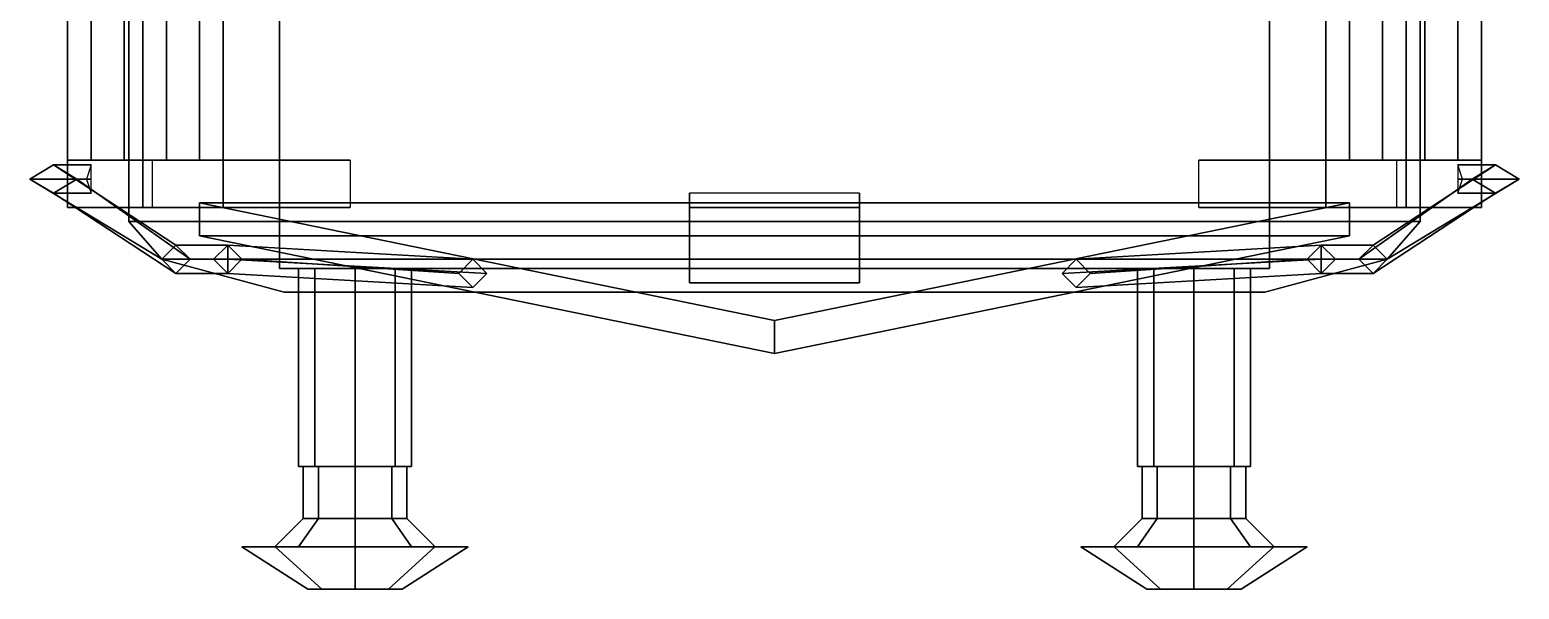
# Model space of a CAD drawing. Header units: millimetres. Extents: x -1.6 to 3, y -8.4 to 19.
# Drawn here: x -1.58 to 1.58, y -8.35 to -7.163 of the extents above; entities that cross this region are included whole.
import ezdxf

# ---------------------------------------------------------------- set-up
doc = ezdxf.new("R2010")
doc.units = ezdxf.units.MM

msp = doc.modelspace()

# ---------------------------------------------------------------- linework, layer by layer
for points in [[(1.37, -7.57, 1.87), (1.37, -5.92, 1.87), (-1.37, -5.92, 1.87), (-1.37, -7.57, 1.87)], [(-1.37, -7.57, 1.79), (-1.37, -5.92, 1.79), (1.37, -5.92, 1.79), (1.37, -7.57, 1.79)], [(-1.37, -5.92, 1.87), (-1.37, -5.92, 1.79), (-1.37, -7.57, 1.79), (-1.37, -7.57, 1.87)], [(1.37, -7.57, 1.79), (1.37, -5.92, 1.79), (1.37, -5.92, 1.87), (1.37, -7.57, 1.87)], [(-1.17, -6.22, 1.06), (-1.17, -7.54, 1.06), (-1.05, -7.54, 1.06), (-1.05, -6.22, 1.06)], [(-1.17, -6.68, 0.95), (-1.17, -6.83, 0.95), (-1.17, -7.54, 1.06), (-1.17, -6.22, 1.06)], [(-1.05, -7.54, 1.06), (-1.05, -6.83, 0.95), (-1.05, -6.68, 0.95), (-1.05, -6.22, 1.06)], [(1.05, -6.22, 1.06), (1.05, -7.54, 1.06), (1.17, -7.54, 1.06), (1.17, -6.22, 1.06)], [(1.05, -6.68, 0.95), (1.05, -6.83, 0.95), (1.05, -7.54, 1.06), (1.05, -6.22, 1.06)], [(1.17, -7.54, 1.06), (1.17, -6.83, 0.95), (1.17, -6.68, 0.95), (1.17, -6.22, 1.06)], [(-1.17, -6.96, 0.74), (-1.17, -6.8, 0.58), (-1.17, -6.88, 0.44), (-1.17, -7.54, 0.84)], [(-1.05, -6.88, 0.44), (-1.05, -6.8, 0.58), (-1.05, -6.96, 0.74), (-1.05, -7.54, 0.84)], [(1.05, -6.96, 0.74), (1.05, -6.8, 0.58), (1.05, -6.88, 0.44), (1.05, -7.54, 0.84)], [(1.17, -6.88, 0.44), (1.17, -6.8, 0.58), (1.17, -6.96, 0.74), (1.17, -7.54, 0.84)], [(-1.17, -6.83, 0.95), (-1.17, -6.96, 0.79), (-1.17, -7.54, 1.06)], [(-1.05, -7.54, 1.06), (-1.05, -6.96, 0.79), (-1.05, -6.83, 0.95), (-1.05, -7.54, 1.06)], [(1.05, -6.83, 0.95), (1.05, -6.96, 0.79), (1.05, -7.54, 1.06)], [(1.17, -7.54, 1.06), (1.17, -6.96, 0.79), (1.17, -6.83, 0.95), (1.17, -7.54, 1.06)], [(-1.17, -7.54, 0.84), (-1.17, -6.88, 0.44), (-1.05, -6.88, 0.44), (-1.05, -7.54, 0.84)], [(1.05, -7.54, 0.84), (1.05, -6.88, 0.44), (1.17, -6.88, 0.44), (1.17, -7.54, 0.84)], [(-1.05, -6.91, 1.25), (-1.05, -6.91, 0.81), (-1.05, -7.67, 0.81), (-1.05, -7.67, 1.25)], [(-1.05, -7.67, 0.81), (-1.05, -6.91, 0.81), (1.05, -6.91, 0.81), (1.05, -7.67, 0.81)], [(1.05, -7.67, 1.25), (1.05, -6.91, 1.25), (-1.05, -6.91, 1.25), (-1.05, -7.67, 1.25)], [(1.05, -7.67, 0.81), (1.05, -6.91, 0.81), (1.05, -6.91, 1.25), (1.05, -7.67, 1.25)], [(-1.17, -6.96, 0.79), (-1.17, -6.96, 0.74), (-1.17, -7.54, 0.84), (-1.17, -7.54, 1.06)], [(-1.05, -7.54, 0.84), (-1.05, -6.96, 0.74), (-1.05, -6.96, 0.79), (-1.05, -7.54, 1.06)], [(1.05, -6.96, 0.79), (1.05, -6.96, 0.74), (1.05, -7.54, 0.84), (1.05, -7.54, 1.06)], [(1.17, -7.54, 0.84), (1.17, -6.96, 0.74), (1.17, -6.96, 0.79), (1.17, -7.54, 1.06)], [(-1.5, -7.54, 0.55), (-1.5, -7, 0.55), (-1.34, -7, 0.55), (-1.34, -7.54, 0.55)], [(-1.5, -7.1, 0.62), (-1.5, -7, 0.55), (-1.5, -7.54, 0.55), (-1.5, -7.44, 0.62)], [(-1.34, -7.54, 0.55), (-1.34, -7, 0.55), (-1.34, -7.1, 0.62), (-1.34, -7.44, 0.62)], [(1.34, -7, 0.55), (1.34, -7.54, 0.55), (1.34, -7.44, 0.62), (1.34, -7.1, 0.62)], [(1.5, -7, 0.55), (1.5, -7.54, 0.55), (1.34, -7.54, 0.55), (1.34, -7, 0.55)], [(1.5, -7.44, 0.62), (1.5, -7.54, 0.55), (1.5, -7, 0.55), (1.5, -7.1, 0.62)], [(-1.34, -7.44, 0.62), (-1.34, -7.1, 0.62), (-1.5, -7.1, 0.62), (-1.5, -7.44, 0.62)], [(-1.5, -7.44, 0.9), (-1.5, -7.1, 0.9), (-1.34, -7.1, 0.9), (-1.34, -7.44, 0.9)], [(-1.34, -7.44, 0.97), (-1.34, -7.1, 0.97), (-1.5, -7.1, 0.97), (-1.5, -7.44, 0.97)], [(-1.5, -7.1, 0.97), (-1.5, -7.1, 0.9), (-1.5, -7.44, 0.9), (-1.5, -7.44, 0.97)], [(-1.29, -7.44, 1.24), (-1.29, -7.1, 1.24), (-1.45, -7.1, 1.24), (-1.45, -7.44, 1.24)], [(-1.45, -7.1, 1.24), (-1.45, -7.1, 1.17), (-1.45, -7.44, 1.17), (-1.45, -7.44, 1.24)], [(-1.45, -7.44, 1.17), (-1.45, -7.1, 1.17), (-1.29, -7.1, 1.17), (-1.29, -7.44, 1.17)], [(-1.22, -7.44, 1.52), (-1.22, -7.1, 1.52), (-1.38, -7.1, 1.52), (-1.38, -7.44, 1.52)], [(-1.38, -7.44, 1.45), (-1.38, -7.1, 1.45), (-1.22, -7.1, 1.45), (-1.22, -7.44, 1.45)], [(-1.38, -7.1, 1.52), (-1.38, -7.1, 1.45), (-1.38, -7.44, 1.45), (-1.38, -7.44, 1.52)], [(-1.34, -7.44, 0.9), (-1.34, -7.1, 0.9), (-1.34, -7.1, 0.97), (-1.34, -7.44, 0.97)], [(-1.29, -7.44, 1.17), (-1.29, -7.1, 1.17), (-1.29, -7.1, 1.24), (-1.29, -7.44, 1.24)], [(-1.22, -7.44, 1.45), (-1.22, -7.1, 1.45), (-1.22, -7.1, 1.52), (-1.22, -7.44, 1.52)], [(1.22, -7.1, 1.52), (1.22, -7.44, 1.52), (1.38, -7.44, 1.52), (1.38, -7.1, 1.52)], [(1.22, -7.1, 1.45), (1.22, -7.44, 1.45), (1.22, -7.44, 1.52), (1.22, -7.1, 1.52)], [(1.38, -7.1, 1.45), (1.38, -7.44, 1.45), (1.22, -7.44, 1.45), (1.22, -7.1, 1.45)], [(1.29, -7.1, 1.24), (1.29, -7.44, 1.24), (1.45, -7.44, 1.24), (1.45, -7.1, 1.24)], [(1.29, -7.1, 1.17), (1.29, -7.44, 1.17), (1.29, -7.44, 1.24), (1.29, -7.1, 1.24)], [(1.45, -7.1, 1.17), (1.45, -7.44, 1.17), (1.29, -7.44, 1.17), (1.29, -7.1, 1.17)], [(1.34, -7.1, 0.62), (1.34, -7.44, 0.62), (1.5, -7.44, 0.62), (1.5, -7.1, 0.62)], [(1.34, -7.1, 0.97), (1.34, -7.44, 0.97), (1.5, -7.44, 0.97), (1.5, -7.1, 0.97)], [(1.34, -7.1, 0.9), (1.34, -7.44, 0.9), (1.34, -7.44, 0.97), (1.34, -7.1, 0.97)], [(1.5, -7.1, 0.9), (1.5, -7.44, 0.9), (1.34, -7.44, 0.9), (1.34, -7.1, 0.9)], [(1.38, -7.44, 1.52), (1.38, -7.44, 1.45), (1.38, -7.1, 1.45), (1.38, -7.1, 1.52)], [(1.45, -7.44, 1.24), (1.45, -7.44, 1.17), (1.45, -7.1, 1.17), (1.45, -7.1, 1.24)], [(1.5, -7.44, 0.97), (1.5, -7.44, 0.9), (1.5, -7.1, 0.9), (1.5, -7.1, 0.97)], [(-1.3, -7.65, 2.8), (-1.27, -7.62, 2.77), (-1.53, -7.45, 1.21), (-1.58, -7.48, 1.18)], [(-1.45, -7.45, 1.21), (-1.46, -7.48, 1.18), (-1.58, -7.48, 1.18), (-1.53, -7.45, 1.21)], [(-1.27, -7.62, 2.77), (-1.24, -7.65, 2.74), (-1.48, -7.48, 1.24), (-1.53, -7.45, 1.21)], [(-1.45, -7.48, 1.24), (-1.45, -7.45, 1.21), (-1.53, -7.45, 1.21), (-1.48, -7.48, 1.24)], [(-1.32, -7.44, 1.79), (-1.5, -7.44, 1.04), (-1.5, -7.54, 1.04), (-1.32, -7.54, 1.79)], [(-1.34, -7.44, 1.04), (-1.5, -7.44, 1.04), (-1.32, -7.44, 1.79), (-0.9, -7.44, 1.79)], [(-1.5, -7.44, 1.04), (-1.5, -7.44, 0.62), (-1.5, -7.54, 0.55), (-1.5, -7.54, 1.04)], [(-1.34, -7.44, 0.62), (-1.5, -7.44, 0.62), (-1.5, -7.44, 1.04), (-1.34, -7.44, 1.04)], [(-0.9, -7.54, 1.79), (-1.34, -7.54, 1.04), (-1.34, -7.44, 1.04), (-0.9, -7.44, 1.79)], [(-1.34, -7.54, 1.04), (-1.34, -7.54, 0.55), (-1.34, -7.44, 0.62), (-1.34, -7.44, 1.04)], [(1.32, -7.44, 1.79), (1.5, -7.44, 1.04), (1.34, -7.44, 1.04), (0.9, -7.44, 1.79)], [(0.9, -7.44, 1.79), (1.34, -7.44, 1.04), (1.34, -7.54, 1.04), (0.9, -7.54, 1.79)], [(1.24, -7.65, 2.74), (1.27, -7.62, 2.77), (1.53, -7.45, 1.21), (1.48, -7.48, 1.24)], [(1.27, -7.62, 2.77), (1.3, -7.65, 2.8), (1.58, -7.48, 1.18), (1.53, -7.45, 1.21)], [(1.32, -7.54, 1.79), (1.5, -7.54, 1.04), (1.5, -7.44, 1.04), (1.32, -7.44, 1.79)], [(1.34, -7.44, 1.04), (1.34, -7.44, 0.62), (1.34, -7.54, 0.55), (1.34, -7.54, 1.04)], [(1.5, -7.44, 1.04), (1.5, -7.44, 0.62), (1.34, -7.44, 0.62), (1.34, -7.44, 1.04)], [(1.45, -7.45, 1.21), (1.45, -7.48, 1.24), (1.48, -7.48, 1.24), (1.53, -7.45, 1.21)], [(1.46, -7.48, 1.18), (1.45, -7.45, 1.21), (1.53, -7.45, 1.21), (1.58, -7.48, 1.18)], [(1.5, -7.54, 1.04), (1.5, -7.54, 0.55), (1.5, -7.44, 0.62), (1.5, -7.44, 1.04)], [(-1.27, -7.68, 2.77), (-1.3, -7.65, 2.8), (-1.58, -7.48, 1.18), (-1.53, -7.51, 1.21)], [(-1.46, -7.48, 1.18), (-1.45, -7.51, 1.21), (-1.53, -7.51, 1.21), (-1.58, -7.48, 1.18)], [(-1.24, -7.65, 2.74), (-1.27, -7.68, 2.77), (-1.53, -7.51, 1.21), (-1.48, -7.48, 1.24)], [(-1.45, -7.51, 1.21), (-1.45, -7.48, 1.24), (-1.48, -7.48, 1.24), (-1.53, -7.51, 1.21)], [(1.27, -7.68, 2.77), (1.24, -7.65, 2.74), (1.48, -7.48, 1.24), (1.53, -7.51, 1.21)], [(1.3, -7.65, 2.8), (1.27, -7.68, 2.77), (1.53, -7.51, 1.21), (1.58, -7.48, 1.18)], [(1.45, -7.51, 1.21), (1.46, -7.48, 1.18), (1.58, -7.48, 1.18), (1.53, -7.51, 1.21)], [(1.45, -7.48, 1.24), (1.45, -7.51, 1.21), (1.53, -7.51, 1.21), (1.48, -7.48, 1.24)], [(-0.18, -7.54, 2.95), (-0.18, -7.51, 1.87), (-0.18, -7.7, 1.87), (-0.18, -7.7, 2.95)], [(0.18, -7.54, 2.95), (0.18, -7.51, 1.87), (-0.18, -7.51, 1.87), (-0.18, -7.54, 2.95)], [(0.18, -7.7, 1.87), (0.18, -7.51, 1.87), (0.18, -7.54, 2.95), (0.18, -7.7, 2.95)], [(-1.32, -7.54, 1.79), (-1.5, -7.54, 1.04), (-1.34, -7.54, 1.04), (-0.9, -7.54, 1.79)], [(-1.5, -7.54, 1.04), (-1.5, -7.54, 0.55), (-1.34, -7.54, 0.55), (-1.34, -7.54, 1.04)], [(1.22, -7.53, 0.61), (0, -7.78, 0.13), (0, -7.78, 0.13), (-1.22, -7.53, 0.61)], [(0, -7.78, 0.13), (0, -7.78, 0.13), (-1.22, -7.53, 0.13), (-1.22, -7.53, 0.61)], [(-1.22, -7.53, 0.61), (-1.22, -7.53, 0.13), (-1.22, -7.6, 0.13), (-1.22, -7.6, 0.61)], [(-1.22, -7.6, 0.13), (-1.22, -7.53, 0.13), (0, -7.78, 0.13), (0, -7.85, 0.13)], [(1.22, -7.6, 0.61), (1.22, -7.53, 0.61), (-1.22, -7.53, 0.61), (-1.22, -7.6, 0.61)], [(-1.17, -7.54, 1.06), (-1.17, -7.54, 0.84), (-1.05, -7.54, 0.84), (-1.05, -7.54, 1.06)], [(0.18, -7.7, 2.95), (0.18, -7.54, 2.95), (-0.18, -7.54, 2.95), (-0.18, -7.7, 2.95)], [(1.22, -7.53, 0.13), (0, -7.78, 0.13), (0, -7.78, 0.13), (1.22, -7.53, 0.61)], [(0, -7.85, 0.13), (0, -7.78, 0.13), (1.22, -7.53, 0.13), (1.22, -7.6, 0.13)], [(1.34, -7.54, 1.04), (1.5, -7.54, 1.04), (1.32, -7.54, 1.79), (0.9, -7.54, 1.79)], [(1.05, -7.54, 1.06), (1.05, -7.54, 0.84), (1.17, -7.54, 0.84), (1.17, -7.54, 1.06)], [(1.22, -7.6, 0.13), (1.22, -7.53, 0.13), (1.22, -7.53, 0.61), (1.22, -7.6, 0.61)], [(1.34, -7.54, 0.55), (1.5, -7.54, 0.55), (1.5, -7.54, 1.04), (1.34, -7.54, 1.04)], [(-1.3, -7.65, 1.72), (-1.37, -7.57, 1.79), (1.37, -7.57, 1.79), (1.3, -7.65, 1.72)], [(1.3, -7.65, 1.87), (1.37, -7.57, 1.87), (-1.37, -7.57, 1.87), (-1.3, -7.65, 1.87)], [(-1.37, -7.57, 1.87), (-1.37, -7.57, 1.79), (-1.3, -7.65, 1.72), (-1.3, -7.65, 1.87)], [(1.3, -7.65, 1.72), (1.37, -7.57, 1.79), (1.37, -7.57, 1.87), (1.3, -7.65, 1.87)], [(-1.22, -7.6, 0.61), (-1.22, -7.6, 0.13), (0, -7.85, 0.13)], [(0, -7.85, 0.13), (1.22, -7.6, 0.61), (-1.22, -7.6, 0.61), (0, -7.85, 0.13)], [(0, -7.85, 0.13), (1.22, -7.6, 0.13), (1.22, -7.6, 0.61)], [(-1.16, -7.65, 2.8), (-1.16, -7.62, 2.77), (-1.27, -7.62, 2.77), (-1.3, -7.65, 2.8)], [(-1.16, -7.62, 2.77), (-1.19, -7.65, 2.74), (-1.24, -7.65, 2.74), (-1.27, -7.62, 2.77)], [(-1.16, -7.62, 1.87), (-1.19, -7.65, 1.87), (-1.19, -7.65, 2.74), (-1.16, -7.62, 2.77)], [(-1.13, -7.65, 1.87), (-1.16, -7.62, 1.87), (-1.16, -7.62, 2.77), (-1.13, -7.65, 2.74)], [(-0.61, -7.68, 2.8), (-0.64, -7.65, 2.77), (-1.16, -7.62, 2.77), (-1.16, -7.65, 2.8)], [(-0.64, -7.65, 2.77), (-0.67, -7.68, 2.74), (-1.13, -7.65, 2.74), (-1.16, -7.62, 2.77)], [(0.64, -7.65, 2.77), (0.61, -7.68, 2.8), (1.16, -7.65, 2.8), (1.16, -7.62, 2.77)], [(0.67, -7.68, 2.74), (0.64, -7.65, 2.77), (1.16, -7.62, 2.77), (1.13, -7.65, 2.74)], [(1.16, -7.62, 1.87), (1.13, -7.65, 1.87), (1.13, -7.65, 2.74), (1.16, -7.62, 2.77)], [(1.19, -7.65, 1.87), (1.16, -7.62, 1.87), (1.16, -7.62, 2.77), (1.19, -7.65, 2.74)], [(1.16, -7.62, 2.77), (1.16, -7.65, 2.8), (1.3, -7.65, 2.8), (1.27, -7.62, 2.77)], [(1.19, -7.65, 2.74), (1.16, -7.62, 2.77), (1.27, -7.62, 2.77), (1.24, -7.65, 2.74)], [(1.3, -7.65, 1.72), (1.04, -7.72, 1.57), (-1.04, -7.72, 1.57), (-1.3, -7.65, 1.72)], [(-1.3, -7.65, 1.72), (-1.04, -7.72, 1.57), (-1.04, -7.72, 1.87), (-1.3, -7.65, 1.87)], [(-1.3, -7.65, 1.87), (-1.04, -7.72, 1.87), (1.04, -7.72, 1.87), (1.3, -7.65, 1.87)], [(-1.16, -7.68, 2.77), (-1.16, -7.65, 2.8), (-1.3, -7.65, 2.8), (-1.27, -7.68, 2.77)], [(-1.19, -7.65, 2.74), (-1.16, -7.68, 2.77), (-1.27, -7.68, 2.77), (-1.24, -7.65, 2.74)], [(-1.19, -7.65, 1.87), (-1.16, -7.68, 1.87), (-1.16, -7.68, 2.77), (-1.19, -7.65, 2.74)], [(-1.16, -7.68, 1.87), (-1.13, -7.65, 1.87), (-1.13, -7.65, 2.74), (-1.16, -7.68, 2.77)], [(-0.67, -7.68, 2.74), (-0.64, -7.71, 2.77), (-1.16, -7.68, 2.77), (-1.13, -7.65, 2.74)], [(-0.64, -7.71, 2.77), (-0.61, -7.68, 2.8), (-1.16, -7.65, 2.8), (-1.16, -7.68, 2.77)], [(-1.05, -7.67, 1.25), (-1.05, -7.67, 0.81), (1.05, -7.67, 0.81), (1.05, -7.67, 1.25)], [(-0.9749, -8.09, 0.9651), (-1.01, -8.09, 1.05), (-1.01, -7.67, 1.05), (-0.9749, -7.67, 0.9651)], [(-1.01, -8.09, 1.05), (-0.9749, -8.09, 1.1349), (-0.9749, -7.67, 1.1349), (-1.01, -7.67, 1.05)], [(-0.9749, -8.09, 1.1349), (-0.89, -8.09, 1.17), (-0.89, -7.67, 1.17), (-0.9749, -7.67, 1.1349)], [(-0.89, -8.09, 0.93), (-0.9749, -8.09, 0.9651), (-0.9749, -7.67, 0.9651), (-0.89, -7.67, 0.93)], [(-0.89, -8.09, 1.17), (-0.8051, -8.09, 1.1349), (-0.8051, -7.67, 1.1349), (-0.89, -7.67, 1.17)], [(-0.8051, -8.09, 0.9651), (-0.89, -8.09, 0.93), (-0.89, -7.67, 0.93), (-0.8051, -7.67, 0.9651)], [(-0.77, -8.09, 1.05), (-0.8051, -8.09, 0.9651), (-0.8051, -7.67, 0.9651), (-0.77, -7.67, 1.05)], [(-0.8051, -8.09, 1.1349), (-0.77, -8.09, 1.05), (-0.77, -7.67, 1.05), (-0.8051, -7.67, 1.1349)], [(-0.64, -7.65, 1.87), (-0.67, -7.68, 1.87), (-0.67, -7.68, 2.74), (-0.64, -7.65, 2.77)], [(-0.61, -7.68, 1.87), (-0.64, -7.65, 1.87), (-0.64, -7.65, 2.77), (-0.61, -7.68, 2.8)], [(0.64, -7.65, 1.87), (0.61, -7.68, 1.87), (0.61, -7.68, 2.8), (0.64, -7.65, 2.77)], [(0.61, -7.68, 2.8), (0.64, -7.71, 2.77), (1.16, -7.68, 2.77), (1.16, -7.65, 2.8)], [(0.67, -7.68, 1.87), (0.64, -7.65, 1.87), (0.64, -7.65, 2.77), (0.67, -7.68, 2.74)], [(0.64, -7.71, 2.77), (0.67, -7.68, 2.74), (1.13, -7.65, 2.74), (1.16, -7.68, 2.77)], [(0.8051, -8.09, 0.9651), (0.77, -8.09, 1.05), (0.77, -7.67, 1.05), (0.8051, -7.67, 0.9651)], [(0.77, -8.09, 1.05), (0.8051, -8.09, 1.1349), (0.8051, -7.67, 1.1349), (0.77, -7.67, 1.05)], [(0.8051, -8.09, 1.1349), (0.89, -8.09, 1.17), (0.89, -7.67, 1.17), (0.8051, -7.67, 1.1349)], [(0.89, -8.09, 0.93), (0.8051, -8.09, 0.9651), (0.8051, -7.67, 0.9651), (0.89, -7.67, 0.93)], [(0.89, -8.09, 1.17), (0.9749, -8.09, 1.1349), (0.9749, -7.67, 1.1349), (0.89, -7.67, 1.17)], [(0.9749, -8.09, 0.9651), (0.89, -8.09, 0.93), (0.89, -7.67, 0.93), (0.9749, -7.67, 0.9651)], [(1.01, -8.09, 1.05), (0.9749, -8.09, 0.9651), (0.9749, -7.67, 0.9651), (1.01, -7.67, 1.05)], [(0.9749, -8.09, 1.1349), (1.01, -8.09, 1.05), (1.01, -7.67, 1.05), (0.9749, -7.67, 1.1349)], [(1.04, -7.72, 1.87), (1.04, -7.72, 1.57), (1.3, -7.65, 1.72), (1.3, -7.65, 1.87)], [(1.13, -7.65, 1.87), (1.16, -7.68, 1.87), (1.16, -7.68, 2.77), (1.13, -7.65, 2.74)], [(1.16, -7.68, 1.87), (1.19, -7.65, 1.87), (1.19, -7.65, 2.74), (1.16, -7.68, 2.77)], [(1.16, -7.68, 2.77), (1.19, -7.65, 2.74), (1.24, -7.65, 2.74), (1.27, -7.68, 2.77)], [(1.16, -7.65, 2.8), (1.16, -7.68, 2.77), (1.27, -7.68, 2.77), (1.3, -7.65, 2.8)], [(-0.67, -7.68, 1.87), (-0.64, -7.71, 1.87), (-0.64, -7.71, 2.77), (-0.67, -7.68, 2.74)], [(-0.64, -7.71, 1.87), (-0.61, -7.68, 1.87), (-0.61, -7.68, 2.8), (-0.64, -7.71, 2.77)], [(-0.18, -7.7, 2.95), (-0.18, -7.7, 1.87), (0.18, -7.7, 1.87), (0.18, -7.7, 2.95)], [(0.61, -7.68, 1.87), (0.64, -7.71, 1.87), (0.64, -7.71, 2.77), (0.61, -7.68, 2.8)], [(0.64, -7.71, 1.87), (0.67, -7.68, 1.87), (0.67, -7.68, 2.74), (0.64, -7.71, 2.77)], [(-1.04, -7.72, 1.87), (-1.04, -7.72, 1.57), (1.04, -7.72, 1.57), (1.04, -7.72, 1.87)], [(-0.9749, -8.09, 0.9651), (-0.89, -8.09, 0.93), (-0.8051, -8.09, 0.9651), (-1.01, -8.09, 1.05)], [(-1.01, -8.09, 1.05), (-0.8051, -8.09, 0.9651), (-0.77, -8.09, 1.05), (-0.9749, -8.09, 1.1349)], [(-0.9678, -8.2, 0.9722), (-1, -8.2, 1.05), (-1, -8.09, 1.05), (-0.9678, -8.09, 0.9722)], [(-1, -8.2, 1.05), (-0.9678, -8.2, 1.1278), (-0.9678, -8.09, 1.1278), (-1, -8.09, 1.05)], [(-0.9749, -8.09, 1.1349), (-0.77, -8.09, 1.05), (-0.8051, -8.09, 1.1349), (-0.89, -8.09, 1.17)], [(-0.9678, -8.2, 1.1278), (-0.89, -8.2, 1.16), (-0.89, -8.09, 1.16), (-0.9678, -8.09, 1.1278)], [(-0.89, -8.2, 0.94), (-0.9678, -8.2, 0.9722), (-0.9678, -8.09, 0.9722), (-0.89, -8.09, 0.94)], [(-0.89, -8.2, 1.16), (-0.8122, -8.2, 1.1278), (-0.8122, -8.09, 1.1278), (-0.89, -8.09, 1.16)], [(-0.8122, -8.2, 0.9722), (-0.89, -8.2, 0.94), (-0.89, -8.09, 0.94), (-0.8122, -8.09, 0.9722)], [(-0.78, -8.2, 1.05), (-0.8122, -8.2, 0.9722), (-0.8122, -8.09, 0.9722), (-0.78, -8.09, 1.05)], [(-0.8122, -8.2, 1.1278), (-0.78, -8.2, 1.05), (-0.78, -8.09, 1.05), (-0.8122, -8.09, 1.1278)], [(0.8051, -8.09, 0.9651), (0.89, -8.09, 0.93), (0.9749, -8.09, 0.9651), (0.77, -8.09, 1.05)], [(0.77, -8.09, 1.05), (0.9749, -8.09, 0.9651), (1.01, -8.09, 1.05), (0.8051, -8.09, 1.1349)], [(0.8122, -8.2, 0.9722), (0.78, -8.2, 1.05), (0.78, -8.09, 1.05), (0.8122, -8.09, 0.9722)], [(0.78, -8.2, 1.05), (0.8122, -8.2, 1.1278), (0.8122, -8.09, 1.1278), (0.78, -8.09, 1.05)], [(0.8051, -8.09, 1.1349), (1.01, -8.09, 1.05), (0.9749, -8.09, 1.1349), (0.89, -8.09, 1.17)], [(0.8122, -8.2, 1.1278), (0.89, -8.2, 1.16), (0.89, -8.09, 1.16), (0.8122, -8.09, 1.1278)], [(0.89, -8.2, 0.94), (0.8122, -8.2, 0.9722), (0.8122, -8.09, 0.9722), (0.89, -8.09, 0.94)], [(0.89, -8.2, 1.16), (0.9678, -8.2, 1.1278), (0.9678, -8.09, 1.1278), (0.89, -8.09, 1.16)], [(0.9678, -8.2, 0.9722), (0.89, -8.2, 0.94), (0.89, -8.09, 0.94), (0.9678, -8.09, 0.9722)], [(1, -8.2, 1.05), (0.9678, -8.2, 0.9722), (0.9678, -8.09, 0.9722), (1, -8.09, 1.05)], [(0.9678, -8.2, 1.1278), (1, -8.2, 1.05), (1, -8.09, 1.05), (0.9678, -8.09, 1.1278)], [(-1, -8.2, 1.05), (-0.9678, -8.2, 0.9722), (-1.0102, -8.26, 0.9298), (-1.06, -8.26, 1.05)], [(-0.9678, -8.2, 1.1278), (-1, -8.2, 1.05), (-1.06, -8.26, 1.05), (-1.0102, -8.26, 1.1702)], [(-0.9678, -8.2, 0.9722), (-0.89, -8.2, 0.94), (-0.89, -8.26, 0.88), (-1.0102, -8.26, 0.9298)], [(-0.89, -8.2, 1.16), (-0.9678, -8.2, 1.1278), (-1.0102, -8.26, 1.1702), (-0.89, -8.26, 1.22)], [(-0.89, -8.2, 0.94), (-0.8122, -8.2, 0.9722), (-0.7698, -8.26, 0.9298), (-0.89, -8.26, 0.88)], [(-0.8122, -8.2, 1.1278), (-0.89, -8.2, 1.16), (-0.89, -8.26, 1.22), (-0.7698, -8.26, 1.1702)], [(-0.8122, -8.2, 0.9722), (-0.78, -8.2, 1.05), (-0.72, -8.26, 1.05), (-0.7698, -8.26, 0.9298)], [(-0.78, -8.2, 1.05), (-0.8122, -8.2, 1.1278), (-0.7698, -8.26, 1.1702), (-0.72, -8.26, 1.05)], [(0.78, -8.2, 1.05), (0.8122, -8.2, 0.9722), (0.7698, -8.26, 0.9298), (0.72, -8.26, 1.05)], [(0.8122, -8.2, 1.1278), (0.78, -8.2, 1.05), (0.72, -8.26, 1.05), (0.7698, -8.26, 1.1702)], [(0.8122, -8.2, 0.9722), (0.89, -8.2, 0.94), (0.89, -8.26, 0.88), (0.7698, -8.26, 0.9298)], [(0.89, -8.2, 1.16), (0.8122, -8.2, 1.1278), (0.7698, -8.26, 1.1702), (0.89, -8.26, 1.22)], [(0.89, -8.2, 0.94), (0.9678, -8.2, 0.9722), (1.0102, -8.26, 0.9298), (0.89, -8.26, 0.88)], [(0.9678, -8.2, 1.1278), (0.89, -8.2, 1.16), (0.89, -8.26, 1.22), (1.0102, -8.26, 1.1702)], [(0.9678, -8.2, 0.9722), (1, -8.2, 1.05), (1.06, -8.26, 1.05), (1.0102, -8.26, 0.9298)], [(1, -8.2, 1.05), (0.9678, -8.2, 1.1278), (1.0102, -8.26, 1.1702), (1.06, -8.26, 1.05)], [(-1.13, -8.26, 1.05), (-1.0597, -8.26, 0.8803), (-0.9607, -8.35, 0.9793), (-0.99, -8.35, 1.05)], [(-0.65, -8.26, 1.05), (-1.0597, -8.26, 0.8803), (-1.13, -8.26, 1.05), (-0.7203, -8.26, 1.2197)], [(-1.0597, -8.26, 1.2197), (-1.13, -8.26, 1.05), (-0.99, -8.35, 1.05), (-0.9607, -8.35, 1.1207)], [(-0.7203, -8.26, 1.2197), (-1.13, -8.26, 1.05), (-1.0597, -8.26, 1.2197), (-0.89, -8.26, 1.29)], [(-1.0597, -8.26, 0.8803), (-0.89, -8.26, 0.81), (-0.89, -8.35, 0.95), (-0.9607, -8.35, 0.9793)], [(-0.7203, -8.26, 0.8803), (-0.89, -8.26, 0.81), (-1.0597, -8.26, 0.8803), (-0.65, -8.26, 1.05)], [(-0.89, -8.26, 1.29), (-1.0597, -8.26, 1.2197), (-0.9607, -8.35, 1.1207), (-0.89, -8.35, 1.15)], [(-0.89, -8.26, 0.81), (-0.7203, -8.26, 0.8803), (-0.8193, -8.35, 0.9793), (-0.89, -8.35, 0.95)], [(-0.7203, -8.26, 1.2197), (-0.89, -8.26, 1.29), (-0.89, -8.35, 1.15), (-0.8193, -8.35, 1.1207)], [(-0.7203, -8.26, 0.8803), (-0.65, -8.26, 1.05), (-0.79, -8.35, 1.05), (-0.8193, -8.35, 0.9793)], [(-0.65, -8.26, 1.05), (-0.7203, -8.26, 1.2197), (-0.8193, -8.35, 1.1207), (-0.79, -8.35, 1.05)], [(0.65, -8.26, 1.05), (0.7203, -8.26, 0.8803), (0.8193, -8.35, 0.9793), (0.79, -8.35, 1.05)], [(1.13, -8.26, 1.05), (0.7203, -8.26, 0.8803), (0.65, -8.26, 1.05), (1.0597, -8.26, 1.2197)], [(0.7203, -8.26, 1.2197), (0.65, -8.26, 1.05), (0.79, -8.35, 1.05), (0.8193, -8.35, 1.1207)], [(1.0597, -8.26, 1.2197), (0.65, -8.26, 1.05), (0.7203, -8.26, 1.2197), (0.89, -8.26, 1.29)], [(0.7203, -8.26, 0.8803), (0.89, -8.26, 0.81), (0.89, -8.35, 0.95), (0.8193, -8.35, 0.9793)], [(1.0597, -8.26, 0.8803), (0.89, -8.26, 0.81), (0.7203, -8.26, 0.8803), (1.13, -8.26, 1.05)], [(0.89, -8.26, 1.29), (0.7203, -8.26, 1.2197), (0.8193, -8.35, 1.1207), (0.89, -8.35, 1.15)], [(0.89, -8.26, 0.81), (1.0597, -8.26, 0.8803), (0.9607, -8.35, 0.9793), (0.89, -8.35, 0.95)], [(1.0597, -8.26, 1.2197), (0.89, -8.26, 1.29), (0.89, -8.35, 1.15), (0.9607, -8.35, 1.1207)], [(1.0597, -8.26, 0.8803), (1.13, -8.26, 1.05), (0.99, -8.35, 1.05), (0.9607, -8.35, 0.9793)], [(1.13, -8.26, 1.05), (1.0597, -8.26, 1.2197), (0.9607, -8.35, 1.1207), (0.99, -8.35, 1.05)], [(-0.8193, -8.35, 0.9793), (-0.99, -8.35, 1.05), (-0.9607, -8.35, 0.9793), (-0.89, -8.35, 0.95)], [(-0.79, -8.35, 1.05), (-0.9607, -8.35, 1.1207), (-0.99, -8.35, 1.05), (-0.8193, -8.35, 0.9793)], [(-0.8193, -8.35, 1.1207), (-0.89, -8.35, 1.15), (-0.9607, -8.35, 1.1207), (-0.79, -8.35, 1.05)], [(0.9607, -8.35, 0.9793), (0.79, -8.35, 1.05), (0.8193, -8.35, 0.9793), (0.89, -8.35, 0.95)], [(0.99, -8.35, 1.05), (0.8193, -8.35, 1.1207), (0.79, -8.35, 1.05), (0.9607, -8.35, 0.9793)], [(0.9607, -8.35, 1.1207), (0.89, -8.35, 1.15), (0.8193, -8.35, 1.1207), (0.99, -8.35, 1.05)]]:
    msp.add_3dface(points)

doc.saveas('drawing.dxf')
